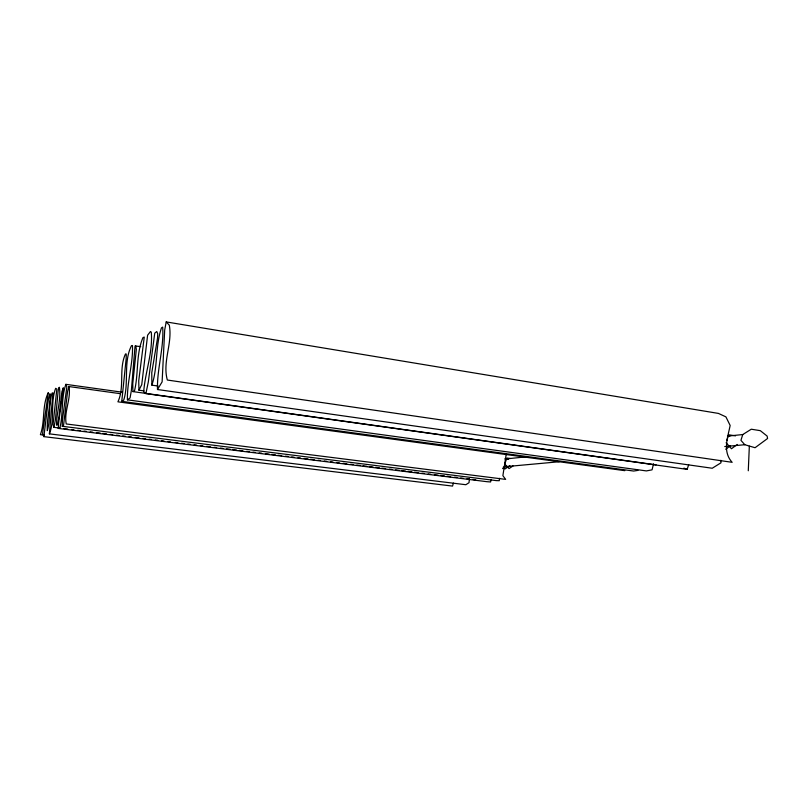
<?xml version="1.0" encoding="UTF-8"?>
<svg xmlns="http://www.w3.org/2000/svg" width="808" height="808" viewBox="0 0 808 808"><rect width="100%" height="100%" fill="white"/><g stroke="black" fill="none" stroke-linecap="round" stroke-linejoin="round"><path stroke-width="1.21" d="M506.262 453.904L502.879 475.68L505.677 479.386L66.236 423.968C63.782 411.535 71.286 399.051 68.973 386.557L67.599 391.304L63.458 426.109L62.256 426.291L62.418 419.867L66.842 386.921L65.882 384.345C60.984 398.162 63.448 414.08 59.762 428.381L58.297 428.412L58.63 422.988L63.327 387.769L61.903 391.749L58.802 418.13L57.449 424.867L56.54 425.2C56.479 412.524 61.206 399.889 59.398 387.264L58.651 387.88L58.055 391.84L55.439 419.685L53.904 427.341L60.156 428.129M653.541 463.782L652.066 469.842L646.37 470.913L127.422 399.839C126.957 381.608 133.199 363.762 132.472 345.561L131.532 345.582C123.058 362.196 129.179 382.527 123.755 400.071L121.766 401.334L126.169 358.601L126.27 355.045L125.987 353.773L125.392 354.156C118.564 369.206 124.887 386.891 117.918 401.818L624.816 470.67M469.377 478.467L469.034 482.689L465.852 484.719L49.389 433.866L52.944 392.86L52.045 393.102C48.308 405.202 50.924 418.423 47.319 430.644C46.642 418.362 50.692 406.101 49.965 393.728L48.399 399.354L43.885 436.643L452.551 486.083L453.399 483.083M748.279 470.771L749.339 446.198M499.495 478.296L499.283 480.699L496.324 480.619L62.256 426.291M166.206 321.917L169.306 325.169C172.69 343.511 162.246 361.661 167.337 380.033L732.149 462.317C722.372 451.692 727.675 437.815 730.149 425.473L725.917 416.867L718.423 413.413L166.206 321.917L164.691 330.048L162.115 381.881L157.479 389.517L712.232 468.246L720.999 462.792L720.797 460.287M688.699 464.721L687.123 469.367L145.884 393.617L148.308 382.002L154.742 333.128L156.752 331.533L157.712 333.795L157.54 338.057L151.763 372.73L151.884 385.153L158.126 386.052M491.163 479.508L490.597 481.962L486.951 481.689L58.297 428.412M742.754 434.553L740.936 440.35L744.814 444.723L755.056 447.723L767.6 438.471L767.105 436.057L760.318 430.664L751.288 429.21L742.754 434.553L727.735 436.098M726.826 440.471L728.624 434.775L735.512 435.855M151.884 385.153C158.055 366.822 155.126 346.369 161.479 327.866L162.691 327.099C164.075 348.076 156.924 368.599 157.479 389.517M143.945 390.89L138.946 390.193L141.743 384.659L147.601 335.219L150.47 331.502L151.288 332.209C152.975 352.399 145.248 371.791 143.693 391.739L145.884 393.617M49.389 433.866C55.095 419.736 50.045 402.788 55.671 388.315L56.853 389.042L53.055 424.594L53.904 427.341M737.27 444.461L731.472 448.743L726.109 442.754M725.715 449.248L730.523 445.713M127.422 399.839L130.068 397.96L131.371 390.506L135.057 345.976L140.723 346.622M502.576 468.589L506.444 465.994M509.868 465.681L505.01 468.943L503.273 467.155M512.979 465.953L509.08 468.579L504.717 464.085L506.909 458.025L510.333 458.479M135.734 345.844L136.34 349.349L132.764 383.628L132.916 391.597L134.522 390.799C138.713 373.346 135.825 354.379 142.955 337.603L144.258 337.067L138.734 380.831L138.946 390.193M637.987 470.377L633.654 471.044L121.766 401.334M505.081 459.015L525.089 456.954M504.111 466.792L559.277 461.732M724.756 446.561L744.814 444.723M44.157 435.128L40.4 434.664C45.238 421.039 41.865 405.757 48.288 392.627L42.602 433.452L43.885 436.643M63.913 428.594L67.67 429.058M71.427 429.523L73.922 429.836M77.679 430.3L80.184 430.614M83.941 431.088L86.446 431.391M90.193 431.866L92.698 432.179M96.455 432.644L100.212 433.108M102.717 433.421L106.464 433.886M110.221 434.351L112.726 434.664M116.483 435.138L118.988 435.441M122.745 435.916L125.24 436.229M128.997 436.694L131.502 437.007M135.259 437.471L139.016 437.936M142.763 438.411L145.268 438.714M149.026 439.188L151.53 439.491M155.287 439.966L157.782 440.279M161.539 440.744L164.044 441.057M167.801 441.522L170.306 441.835M175.306 442.461L177.811 442.764M181.568 443.239L184.072 443.552M187.83 444.016L190.334 444.329M194.082 444.794L196.586 445.107M200.344 445.572L202.848 445.885M206.606 446.349L210.353 446.814M214.11 447.289L216.615 447.602M220.372 448.066L222.877 448.379M226.624 448.844L230.381 449.309M232.886 449.622L236.643 450.086M239.148 450.399L242.895 450.864M246.652 451.339L249.157 451.652M252.914 452.116L255.419 452.43M259.166 452.894L261.671 453.207M265.428 453.672L269.185 454.136M271.69 454.45L275.437 454.924M277.942 455.227L281.699 455.702M285.456 456.166L287.961 456.48M291.708 456.944L294.213 457.257M297.97 457.722L300.475 458.035M304.232 458.5L307.989 458.974M310.484 459.277L314.241 459.752M317.999 460.217L320.503 460.53M324.261 460.994L326.755 461.307M330.512 461.772L333.017 462.085M336.774 462.55L339.279 462.863M343.026 463.327L346.784 463.802M350.541 464.267L353.046 464.58M356.803 465.044L360.55 465.509M363.055 465.822L366.812 466.287M369.317 466.6L373.074 467.075M375.579 467.377L379.326 467.852M381.831 468.165L385.588 468.63M389.345 469.094L391.85 469.408M395.597 469.872L399.354 470.347M401.859 470.65L405.616 471.125M408.121 471.428L411.868 471.902M414.373 472.215L418.13 472.68M421.887 473.145L424.392 473.458M428.139 473.922L430.644 474.235M434.401 474.7L438.158 475.175M440.663 475.488L444.41 475.952M446.915 476.266L450.672 476.73M454.429 477.195L456.934 477.508M460.681 477.972L463.186 478.286M466.943 478.75L469.448 479.063M473.205 479.538L475.71 479.841M505.131 458.752L508.545 459.207M65.882 384.345L122.139 392.183M68.973 386.557L120.23 393.668M132.916 391.597L656.056 464.853M727.452 436.088L729.745 436.441M683.932 468.145L687.123 469.367"/></g></svg>
